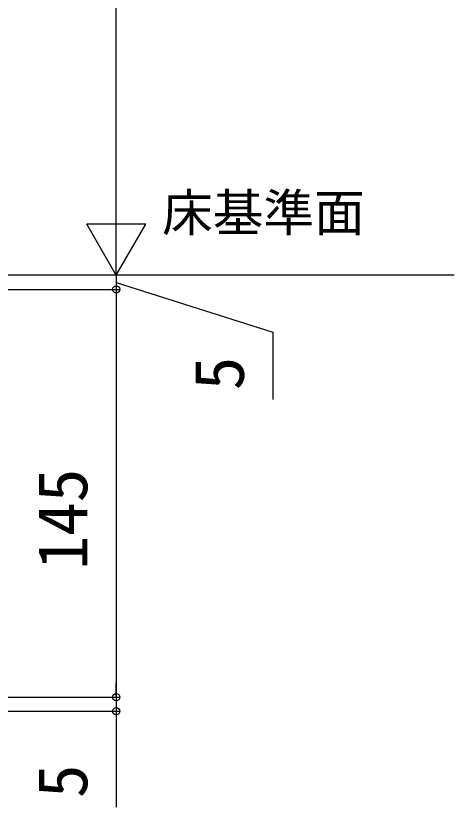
# Model space of a CAD drawing. Units: millimetres, scale not verified. Extents: x -1050 to 1050, y -1571 to 1561.
# Drawn here: x 634.4 to 790, y -434.9 to -153.5 of the extents above; entities that cross this region are included whole.
import ezdxf
from ezdxf.enums import TextEntityAlignment as Align

# ---------------------------------------------------------------- set-up
doc = ezdxf.new("R2010")
doc.units = ezdxf.units.MM
doc.header["$LTSCALE"] = 8
for name, color, linetype in [('0-1_USER1', 3, 'Continuous'), ('0-4_YKK_12', 2, 'Continuous'), ('0-6_YKK_D', 6, 'Continuous')]:
    doc.layers.add(name, color=color, linetype=linetype)
doc.styles.add('ＭＳ ゴシック', font='')
doc.styles.get('ＭＳ ゴシック').set_extended_font_data('MS Gothic')

msp = doc.modelspace()

# ---------------------------------------------------------------- linework, layer by layer
at = {"layer": '0-4_YKK_12'}
msp.add_line((789.985, -245.8), (-524.999, -245.8), dxfattribs=at)
at = {"layer": '0-6_YKK_D'}
for p, q in [((670.001, -224.8), (670.001, 158.2)), ((670.001, -245.8), (670.001, -209.427)), ((670.001, -245.8), (659.501, -227.613)), ((680.501, -227.613), (659.501, -227.613)), ((670.001, -245.8), (680.501, -227.613)), ((670.001, -245.8), (670.001, -240.7)), ((670.001, -245.8), (670.001, -250.8)), ((670.001, -245.8), (670.001, -250.8)), ((550.201, -250.8), (671.001, -250.8)), ((560.001, -250.8), (671.001, -250.8)), ((670.001, -250.8), (670.001, -255.9)), ((670.001, -250.8), (670.001, -395.8)), ((670.001, -395.8), (670.001, -390.7)), ((550.201, -395.8), (671.001, -395.8)), ((550.201, -395.8), (671.001, -395.8)), ((670.001, -395.8), (670.001, -400.8)), ((551.501, -400.8), (671.001, -400.8)), ((670.001, -400.8), (670.001, -434.909))]:
    msp.add_line(p, q, dxfattribs=at)
msp.add_lwpolyline([(670.001, -248.3), (725.591, -266.01), (725.591, -289.919)], dxfattribs=at)
for centre in [(670.001, -250.8), (670.001, -250.8), (670.001, -395.8), (670.001, -395.8), (670.001, -400.8)]:
    msp.add_circle(centre, 1.275, dxfattribs=at)

# ---------------------------------------------------------------- texts
at = {"layer": '0-1_USER1', "style": 'ＭＳ ゴシック'}
msp.add_text('床基準面', height=13.2, dxfattribs=at).set_placement((686.261, -234.073), align=Align.BOTTOM_LEFT)
at = {"layer": '0-6_YKK_D', "style": 'ＭＳ ゴシック'}
for s, p in [('5', (720.591, -286.691)), ('145', (665.001, -350.436)), ('5', (665.001, -431.682))]:
    msp.add_text(s, height=17.6, rotation=90, dxfattribs=at).set_placement(p, align=Align.BOTTOM_LEFT)

doc.saveas('drawing.dxf')
